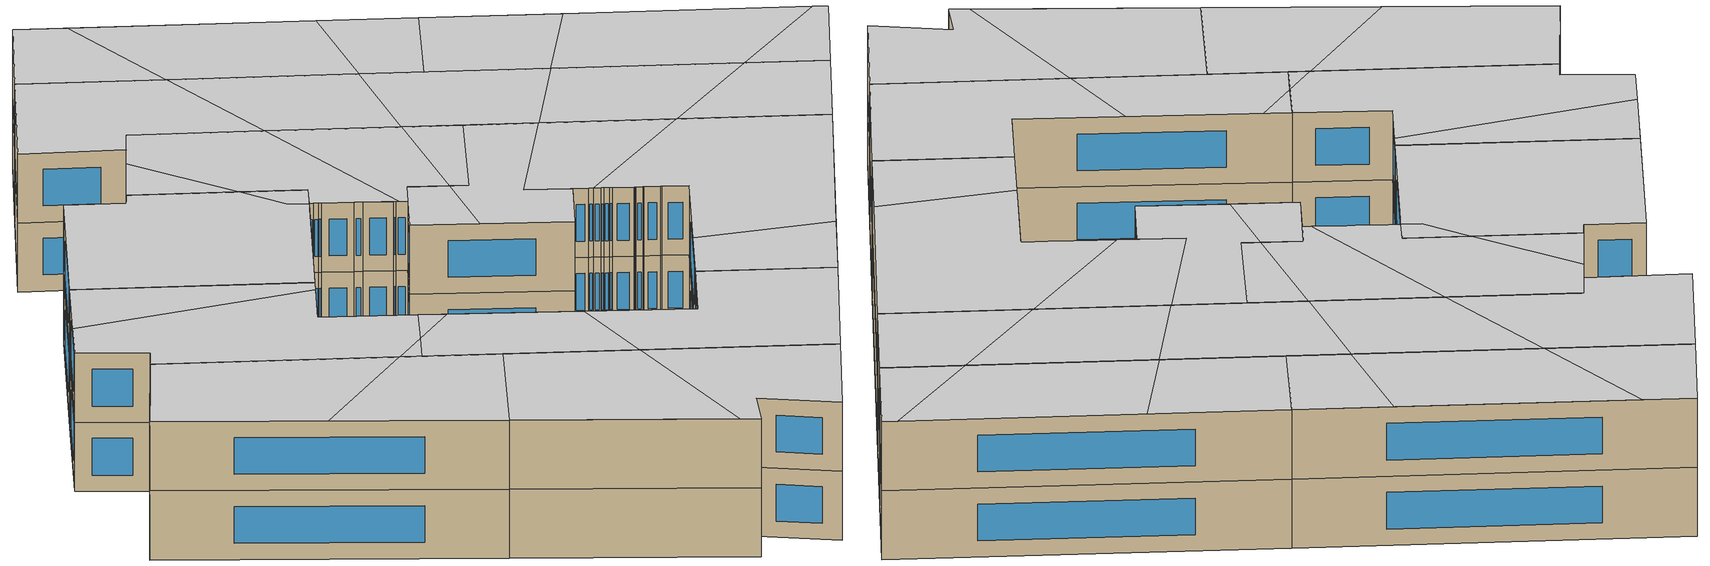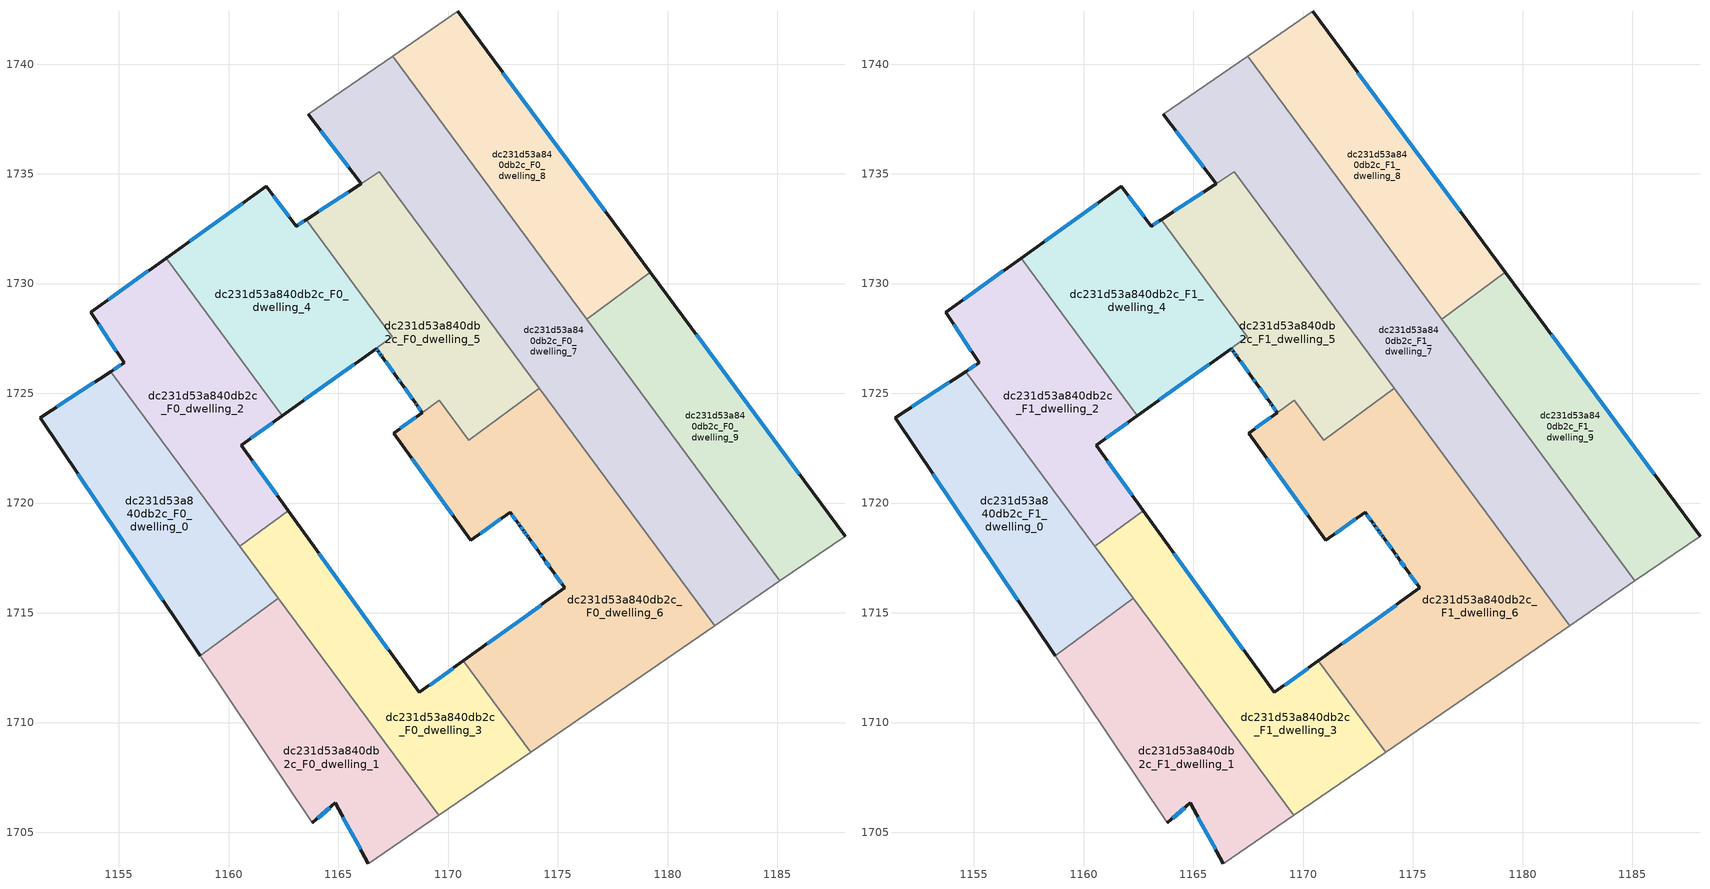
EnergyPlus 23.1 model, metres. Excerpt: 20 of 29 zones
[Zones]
dc231d53a840db2c_F0_dwelling_0
 floor ground (EU_floor_Construction): 1154.62,1725.99 1162.25,1715.66 1158.7,1713.03 1151.4,1723.89 z0
 wall outside (EU_wall_Construction): 1154.62,1725.99 1151.4,1723.89 1158.7,1713.03 z0:3
 wall to dc231d53a840db2c_F0_dwelling_1 (EU_wall_Construction): 1158.7,1713.03 1162.25,1715.66 z0:3
 wall to dc231d53a840db2c_F0_dwelling_2 (EU_wall_Construction): 1160.5,1718.03 1154.62,1725.99 z0:3
 wall to dc231d53a840db2c_F0_dwelling_3 (EU_wall_Construction): 1162.25,1715.66 1160.5,1718.03 z0:3
 window (EU_Window_Construction): 1153.12,1721.34 1156.99,1715.58 / 1153.86,1725.49 1152.16,1724.38 z0.7:2.3
dc231d53a840db2c_F0_dwelling_1
 floor ground (EU_floor_Construction): 1162.25,1715.66 1169.56,1705.77 1166.36,1703.57 1164.85,1706.34 1163.81,1705.43 1158.7,1713.03 z0
 wall outside (EU_wall_Construction): 1163.81,1705.43 1164.85,1706.34 1166.36,1703.57 z0:3
 wall adiabatic (EU_wall_Construction): 1166.36,1703.57 1169.56,1705.77 / 1158.7,1713.03 1163.81,1705.43 z0:3
 wall to dc231d53a840db2c_F0_dwelling_3 (EU_wall_Construction): 1169.56,1705.77 1162.25,1715.66 z0:3
 window (EU_Window_Construction): 1165.2,1705.69 1166,1704.22 / 1164.06,1705.65 1164.61,1706.13 z0.7:2.3
dc231d53a840db2c_F0_dwelling_2
 floor ground (EU_floor_Construction): 1157.15,1731.16 1162.44,1723.99 1160.56,1722.64 1162.71,1719.66 1160.5,1718.03 1154.62,1725.99 1155.23,1726.38 1153.71,1728.69 z0
 wall outside (EU_wall_Construction): 1162.71,1719.66 1160.56,1722.64 1162.44,1723.99 / 1157.15,1731.16 1153.71,1728.69 1155.23,1726.38 1154.62,1725.99 z0:3
 wall to dc231d53a840db2c_F0_dwelling_3 (EU_wall_Construction): 1160.5,1718.03 1162.71,1719.66 z0:3
 wall to dc231d53a840db2c_F0_dwelling_4 (EU_wall_Construction): 1162.44,1723.99 1157.15,1731.16 z0:3
 window (EU_Window_Construction): 1161,1722.95 1162,1723.67 / 1162.2,1720.36 1161.07,1721.94 / 1155.09,1726.29 1154.76,1726.08 / 1154.07,1728.15 1154.87,1726.93 / 1156.34,1730.58 1154.52,1729.27 z0.7:2.3
dc231d53a840db2c_F0_dwelling_3
 floor ground (EU_floor_Construction): 1170.69,1712.82 1173.77,1708.66 1169.56,1705.77 1160.5,1718.03 1162.71,1719.66 1168.68,1711.37 z0
 wall outside (EU_wall_Construction): 1170.69,1712.82 1168.68,1711.37 1162.71,1719.66 z0:3
 wall adiabatic (EU_wall_Construction): 1169.56,1705.77 1173.77,1708.66 z0:3
 wall to dc231d53a840db2c_F0_dwelling_6 (EU_wall_Construction): 1173.77,1708.66 1170.69,1712.82 z0:3
 window (EU_Window_Construction): 1167.28,1713.32 1164.11,1717.71 / 1170.22,1712.48 1169.15,1711.71 z0.7:2.3
dc231d53a840db2c_F0_dwelling_4
 floor ground (EU_floor_Construction): 1163.52,1732.9 1167.46,1727.58 1166.71,1727.04 1162.44,1723.99 1157.15,1731.16 1161.71,1734.43 1163.07,1732.61 z0
 wall outside (EU_wall_Construction): 1163.52,1732.9 1163.07,1732.61 1161.71,1734.43 1157.15,1731.16 / 1162.44,1723.99 1166.71,1727.04 z0:3
 wall to dc231d53a840db2c_F0_dwelling_5 (EU_wall_Construction): 1166.72,1727.04 1167.46,1727.58 1163.52,1732.9 z0:3
 window (EU_Window_Construction): 1160.64,1733.66 1158.22,1731.92 / 1162.75,1733.03 1162.03,1734 / 1163.42,1732.83 1163.18,1732.68 / 1163.45,1724.7 1165.71,1726.32 z0.7:2.3
dc231d53a840db2c_F0_dwelling_5
 floor ground (EU_floor_Construction): 1166.86,1735.11 1174.15,1725.24 1170.94,1722.87 1169.6,1724.68 1168.82,1724.12 1168.56,1724.49 1168.52,1724.54 1167.85,1725.46 1167.68,1725.71 1166.98,1726.68 1166.93,1726.75 1166.8,1726.92 1166.71,1727.04 1167.46,1727.58 1163.52,1732.9 z0
 wall outside (EU_wall_Construction): 1166.71,1727.04 1166.8,1726.92 1166.93,1726.75 1166.98,1726.68 1167.68,1725.71 1167.85,1725.46 1168.52,1724.54 1168.56,1724.49 1168.82,1724.12 / 1166.03,1734.56 1163.52,1732.9 z0:3
 wall to dc231d53a840db2c_F0_dwelling_6 (EU_wall_Construction): 1169.6,1724.67 1170.94,1722.87 1174.15,1725.24 / 1168.82,1724.12 1169.6,1724.68 z0:3
 wall to dc231d53a840db2c_F0_dwelling_7 (EU_wall_Construction): 1166.86,1735.11 1166.03,1734.56 / 1174.15,1725.24 1166.86,1735.1 z0:3
 window (EU_Window_Construction): 1168.62,1724.4 1168.76,1724.21 / 1168.53,1724.53 1168.55,1724.5 / 1168.01,1725.25 1168.36,1724.76 / 1167.72,1725.65 1167.81,1725.52 / 1167.14,1726.45 1167.51,1725.94 / 1166.94,1726.73 1166.97,1726.7 / 1166.83,1726.88 1166.9,1726.79 / 1166.73,1727.01 1166.78,1726.95 / 1165.44,1734.17 1164.11,1733.29 z0.7:2.3
dc231d53a840db2c_F0_dwelling_6
 floor ground (EU_floor_Construction): 1174.15,1725.24 1182.15,1714.42 1173.77,1708.66 1170.69,1712.82 1175.31,1716.13 1174.72,1716.95 1174.7,1716.98 1174.35,1717.47 1174.32,1717.51 1174.17,1717.71 1174.15,1717.75 1174.14,1717.76 1173.67,1718.42 1173.61,1718.49 1173.49,1718.67 1173.44,1718.74 1173.26,1718.98 1173.16,1719.11 1172.82,1719.59 1171.03,1718.31 1167.51,1723.19 1169.6,1724.68 1170.94,1722.87 z0
 wall outside (EU_wall_Construction): 1168.82,1724.12 1167.51,1723.19 1171.03,1718.31 1172.82,1719.59 1173.16,1719.11 1173.26,1718.98 1173.44,1718.74 1173.49,1718.67 1173.61,1718.49 1173.67,1718.42 1174.14,1717.76 1174.15,1717.75 1174.17,1717.71 1174.32,1717.51 1174.35,1717.47 1174.7,1716.98 1174.72,1716.95 1175.31,1716.13 1170.69,1712.82 z0:3
 wall adiabatic (EU_wall_Construction): 1173.77,1708.66 1182.15,1714.42 z0:3
 wall to dc231d53a840db2c_F0_dwelling_7 (EU_wall_Construction): 1182.15,1714.42 1174.15,1725.24 z0:3
 window (EU_Window_Construction): 1173.62,1718.47 1173.65,1718.44 / 1173.52,1718.62 1173.58,1718.53 / 1173.45,1718.72 1173.48,1718.68 / 1173.3,1718.92 1173.4,1718.79 / 1173.19,1719.08 1173.24,1719.01 / 1172.9,1719.47 1173.08,1719.22 / 1171.45,1718.61 1172.4,1719.29 / 1168.34,1722.04 1170.2,1719.45 / 1174.23,1715.35 1171.78,1713.6 / 1174.86,1716.76 1175.17,1716.33 / 1174.43,1717.36 1174.62,1717.1 / 1174.21,1717.67 1174.29,1717.56 / 1173.78,1718.26 1174.03,1717.92 / 1168.51,1723.9 1167.82,1723.41 z0.7:2.3
dc231d53a840db2c_F0_dwelling_7
 floor ground (EU_floor_Construction): 1167.46,1740.36 1185.11,1716.46 1182.15,1714.42 1166.86,1735.11 1166.03,1734.56 1163.63,1737.71 z0
 wall outside (EU_wall_Construction): 1163.63,1737.71 1166.03,1734.56 z0:3
 wall adiabatic (EU_wall_Construction): 1167.46,1740.36 1163.63,1737.71 / 1182.15,1714.42 1185.11,1716.46 z0:3
 wall to dc231d53a840db2c_F0_dwelling_8 (EU_wall_Construction): 1176.31,1728.37 1167.46,1740.36 z0:3
 wall to dc231d53a840db2c_F0_dwelling_9 (EU_wall_Construction): 1185.11,1716.46 1176.31,1728.37 z0:3
 window (EU_Window_Construction): 1164.19,1736.97 1165.47,1735.3 z0.7:2.3
dc231d53a840db2c_F0_dwelling_8
 floor ground (EU_floor_Construction): 1170.43,1742.41 1179.21,1730.51 1176.31,1728.37 1167.46,1740.36 z0
 wall outside (EU_wall_Construction): 1179.21,1730.51 1170.43,1742.41 z0:3
 wall adiabatic (EU_wall_Construction): 1170.43,1742.41 1167.46,1740.36 z0:3
 wall to dc231d53a840db2c_F0_dwelling_9 (EU_wall_Construction): 1176.31,1728.37 1179.21,1730.51 z0:3
 window (EU_Window_Construction): 1177.15,1733.3 1172.49,1739.61 z0.7:2.3
dc231d53a840db2c_F0_dwelling_9
 floor ground (EU_floor_Construction): 1179.21,1730.51 1188.08,1718.49 1185.11,1716.46 1176.31,1728.37 z0
 wall outside (EU_wall_Construction): 1188.08,1718.49 1179.21,1730.51 z0:3
 wall adiabatic (EU_wall_Construction): 1185.11,1716.46 1188.08,1718.49 z0:3
 window (EU_Window_Construction): 1185.99,1721.32 1181.29,1727.69 z0.7:2.3
dc231d53a840db2c_F1_dwelling_0
 floor to dc231d53a840db2c_F0_dwelling_0 (EU_floor_Construction): 1154.62,1725.99 1162.25,1715.66 1158.7,1713.03 1151.4,1723.89 z3
 wall outside (EU_wall_Construction): 1154.62,1725.99 1151.4,1723.89 1158.7,1713.03 z3:6
 wall to dc231d53a840db2c_F1_dwelling_1 (EU_wall_Construction): 1158.7,1713.03 1162.25,1715.66 z3:6
 wall to dc231d53a840db2c_F1_dwelling_2 (EU_wall_Construction): 1160.5,1718.03 1154.62,1725.99 z3:6
 wall to dc231d53a840db2c_F1_dwelling_3 (EU_wall_Construction): 1162.25,1715.66 1160.5,1718.03 z3:6
 window (EU_Window_Construction): 1153.12,1721.34 1156.99,1715.58 / 1153.86,1725.49 1152.16,1724.38 z3.7:5.3
 ceiling to dc231d53a840db2c_F2_dwelling_6 (EU_floor_Construction): 1162.25,1715.66 1160.01,1718.69 1155.03,1718.5 1158.7,1713.03 z6
 ceiling to dc231d53a840db2c_F2_dwelling_5 (EU_floor_Construction): 1160.01,1718.69 1154.62,1725.99 1151.4,1723.89 1155.03,1718.5 z6
dc231d53a840db2c_F1_dwelling_1
 floor to dc231d53a840db2c_F0_dwelling_1 (EU_floor_Construction): 1162.25,1715.66 1169.56,1705.77 1166.36,1703.57 1164.85,1706.34 1163.81,1705.43 1158.7,1713.03 z3
 wall outside (EU_wall_Construction): 1163.81,1705.43 1164.85,1706.34 1166.36,1703.57 z3:6
 wall adiabatic (EU_wall_Construction): 1166.36,1703.57 1169.56,1705.77 / 1158.7,1713.03 1163.81,1705.43 z3:6
 wall to dc231d53a840db2c_F1_dwelling_3 (EU_wall_Construction): 1169.56,1705.77 1162.25,1715.66 z3:6
 window (EU_Window_Construction): 1165.2,1705.69 1166,1704.22 / 1164.06,1705.65 1164.61,1706.13 z3.7:5.3
 ceiling adiabatic (EU_roof_Construction): 1163.38,1706.07 1165.22,1711.64 1162.25,1715.66 1158.7,1713.03 z6
 ceiling to dc231d53a840db2c_F2_dwelling_7 (EU_floor_Construction): 1169.56,1705.77 1165.22,1711.64 1163.38,1706.07 1163.81,1705.43 1164.85,1706.34 1166.36,1703.57 z6
dc231d53a840db2c_F1_dwelling_2
 floor to dc231d53a840db2c_F0_dwelling_2 (EU_floor_Construction): 1157.15,1731.16 1162.44,1723.99 1160.56,1722.64 1162.71,1719.66 1160.5,1718.03 1154.62,1725.99 1155.23,1726.38 1153.71,1728.69 z3
 wall outside (EU_wall_Construction): 1162.71,1719.66 1160.56,1722.64 1162.44,1723.99 / 1157.15,1731.16 1153.71,1728.69 1155.23,1726.38 1154.62,1725.99 z3:6
 wall to dc231d53a840db2c_F1_dwelling_3 (EU_wall_Construction): 1160.5,1718.03 1162.71,1719.66 z3:6
 wall to dc231d53a840db2c_F1_dwelling_4 (EU_wall_Construction): 1162.44,1723.99 1157.15,1731.16 z3:6
 window (EU_Window_Construction): 1161,1722.95 1162,1723.67 / 1162.2,1720.36 1161.07,1721.94 / 1155.09,1726.29 1154.76,1726.08 / 1154.07,1728.15 1154.87,1726.93 / 1156.34,1730.58 1154.52,1729.27 z3.7:5.3
 ceiling to dc231d53a840db2c_F2_dwelling_5 (EU_floor_Construction): 1162.71,1719.66 1160.56,1722.64 1162.05,1723.7 1155.04,1729.65 1153.71,1728.69 1155.23,1726.38 1154.62,1725.99 1160.01,1718.69 1161.46,1718.74 z6
 ceiling adiabatic (EU_roof_Construction): 1161.46,1718.74 1160.01,1718.69 1160.5,1718.03 z6
 ceiling to dc231d53a840db2c_F2_dwelling_4 (EU_floor_Construction): 1162.44,1723.99 1157.15,1731.16 1155.04,1729.65 1162.05,1723.7 z6
dc231d53a840db2c_F1_dwelling_3
 floor to dc231d53a840db2c_F0_dwelling_3 (EU_floor_Construction): 1170.69,1712.82 1173.77,1708.66 1169.56,1705.77 1160.5,1718.03 1162.71,1719.66 1168.68,1711.37 z3
 wall outside (EU_wall_Construction): 1170.69,1712.82 1168.68,1711.37 1162.71,1719.66 z3:6
 wall adiabatic (EU_wall_Construction): 1169.56,1705.77 1173.77,1708.66 z3:6
 wall to dc231d53a840db2c_F1_dwelling_6 (EU_wall_Construction): 1173.77,1708.66 1170.69,1712.82 z3:6
 window (EU_Window_Construction): 1167.28,1713.32 1164.11,1717.71 / 1170.22,1712.48 1169.15,1711.71 z3.7:5.3
 ceiling to dc231d53a840db2c_F2_dwelling_7 (EU_floor_Construction): 1173.76,1708.66 1170.69,1712.82 1168.68,1711.37 1166.24,1714.75 1165.22,1711.64 1169.56,1705.77 z6
 ceiling to dc231d53a840db2c_F2_dwelling_5 (EU_floor_Construction): 1163.32,1718.81 1162.71,1719.66 1161.46,1718.74 z6
 ceiling to dc231d53a840db2c_F2_dwelling_6 (EU_floor_Construction): 1165.22,1711.64 1166.24,1714.75 1163.32,1718.81 1161.46,1718.74 1160.5,1718.03 z6
dc231d53a840db2c_F1_dwelling_4
 floor to dc231d53a840db2c_F0_dwelling_4 (EU_floor_Construction): 1163.52,1732.9 1167.46,1727.58 1166.71,1727.04 1162.44,1723.99 1157.15,1731.16 1161.71,1734.43 1163.07,1732.61 z3
 wall outside (EU_wall_Construction): 1163.52,1732.9 1163.07,1732.61 1161.71,1734.43 1157.15,1731.16 / 1162.44,1723.99 1166.71,1727.04 z3:6
 wall to dc231d53a840db2c_F1_dwelling_5 (EU_wall_Construction): 1166.72,1727.04 1167.46,1727.58 1163.52,1732.9 z3:6
 window (EU_Window_Construction): 1160.64,1733.66 1158.22,1731.92 / 1162.75,1733.03 1162.03,1734 / 1163.42,1732.83 1163.18,1732.68 / 1163.45,1724.7 1165.71,1726.32 z3.7:5.3
 ceiling to dc231d53a840db2c_F2_dwelling_4 (EU_floor_Construction): 1166.4,1726.82 1166.67,1727.01 1166.71,1727.04 1166.26,1727.67 1165.96,1729.61 1163.52,1732.9 1163.07,1732.61 1161.71,1734.43 1157.15,1731.16 1162.44,1723.99 z6
 ceiling to dc231d53a840db2c_F2_dwelling_3 (EU_floor_Construction): 1167.46,1727.58 1165.96,1729.61 1166.26,1727.67 1166.72,1727.04 z6
dc231d53a840db2c_F1_dwelling_5
 floor to dc231d53a840db2c_F0_dwelling_5 (EU_floor_Construction): 1166.86,1735.11 1174.15,1725.24 1170.94,1722.87 1169.6,1724.68 1168.82,1724.12 1168.56,1724.49 1168.52,1724.54 1167.85,1725.46 1167.68,1725.71 1166.98,1726.68 1166.93,1726.75 1166.8,1726.92 1166.71,1727.05 1167.46,1727.58 1163.52,1732.9 z3
 wall outside (EU_wall_Construction): 1166.71,1727.04 1166.8,1726.92 1166.93,1726.75 1166.98,1726.68 1167.68,1725.71 1167.85,1725.46 1168.52,1724.54 1168.56,1724.49 1168.82,1724.12 / 1166.03,1734.56 1163.52,1732.9 z3:6
 wall to dc231d53a840db2c_F1_dwelling_6 (EU_wall_Construction): 1169.6,1724.67 1170.94,1722.87 1174.15,1725.24 / 1168.82,1724.12 1169.6,1724.68 z3:6
 wall to dc231d53a840db2c_F1_dwelling_7 (EU_wall_Construction): 1166.86,1735.11 1166.03,1734.56 / 1174.15,1725.24 1166.86,1735.1 z3:6
 window (EU_Window_Construction): 1168.62,1724.4 1168.76,1724.21 / 1168.53,1724.53 1168.55,1724.5 / 1168.01,1725.25 1168.36,1724.76 / 1167.72,1725.65 1167.81,1725.52 / 1167.14,1726.45 1167.51,1725.94 / 1166.94,1726.73 1166.97,1726.7 / 1166.83,1726.88 1166.9,1726.79 / 1166.73,1727.01 1166.78,1726.95 / 1165.44,1734.17 1164.11,1733.29 z3.7:5.3
 ceiling to dc231d53a840db2c_F2_dwelling_3 (EU_floor_Construction): 1168.63,1724.39 1169.85,1731.06 1166.86,1735.11 1165.26,1734.05 1165.96,1729.61 1167.46,1727.58 1166.71,1727.05 1166.8,1726.92 1166.93,1726.75 1166.98,1726.68 1167.68,1725.71 1167.85,1725.46 z6
 ceiling to dc231d53a840db2c_F2_dwelling_2 (EU_floor_Construction): 1170.51,1723.44 1172.82,1727.04 1169.85,1731.06 1168.63,1724.39 1168.82,1724.12 1169.6,1724.68 z6
 ceiling to dc231d53a840db2c_F2_dwelling_4 (EU_floor_Construction): 1165.96,1729.61 1165.26,1734.05 1163.52,1732.9 z6
 ceiling to dc231d53a840db2c_F2_dwelling_1 (EU_floor_Construction): 1174.15,1725.24 1172.82,1727.04 1170.51,1723.44 1170.94,1722.87 z6
dc231d53a840db2c_F1_dwelling_6
 floor to dc231d53a840db2c_F0_dwelling_6 (EU_floor_Construction): 1174.15,1725.24 1182.15,1714.42 1173.77,1708.66 1170.69,1712.82 1175.31,1716.13 1174.72,1716.95 1174.7,1716.98 1174.35,1717.47 1174.32,1717.51 1174.17,1717.71 1174.15,1717.75 1174.14,1717.76 1173.67,1718.42 1173.61,1718.49 1173.49,1718.67 1173.44,1718.74 1173.26,1718.98 1173.16,1719.11 1172.82,1719.59 1171.03,1718.31 1167.51,1723.19 1169.6,1724.68 1170.94,1722.87 z3
 wall outside (EU_wall_Construction): 1168.82,1724.12 1167.51,1723.19 1171.03,1718.31 1172.82,1719.59 1173.16,1719.11 1173.26,1718.98 1173.44,1718.74 1173.49,1718.67 1173.61,1718.49 1173.67,1718.42 1174.14,1717.76 1174.15,1717.75 1174.17,1717.71 1174.32,1717.51 1174.35,1717.47 1174.7,1716.98 1174.72,1716.95 1175.31,1716.13 1170.69,1712.82 z3:6
 wall adiabatic (EU_wall_Construction): 1173.77,1708.66 1182.15,1714.42 z3:6
 wall to dc231d53a840db2c_F1_dwelling_7 (EU_wall_Construction): 1182.15,1714.42 1174.15,1725.24 z3:6
 window (EU_Window_Construction): 1173.62,1718.47 1173.65,1718.44 / 1173.52,1718.62 1173.58,1718.53 / 1173.45,1718.72 1173.48,1718.68 / 1173.3,1718.92 1173.4,1718.79 / 1173.19,1719.08 1173.24,1719.01 / 1172.9,1719.47 1173.08,1719.22 / 1171.45,1718.61 1172.4,1719.29 / 1168.34,1722.04 1170.2,1719.45 / 1174.23,1715.35 1171.78,1713.6 / 1174.86,1716.76 1175.17,1716.33 / 1174.43,1717.36 1174.62,1717.1 / 1174.21,1717.67 1174.29,1717.56 / 1173.78,1718.26 1174.03,1717.92 / 1168.51,1723.9 1167.82,1723.41 z3.7:5.3
 ceiling to dc231d53a840db2c_F2_dwelling_8 (EU_floor_Construction): 1182.14,1714.42 1178.78,1718.97 1173.27,1718.97 1173.46,1718.7 1173.49,1718.67 1173.53,1718.6 1173.65,1718.43 1173.67,1718.42 1174.16,1717.73 1174.17,1717.71 1174.71,1716.97 1174.72,1716.95 1175.31,1716.13 1172.51,1714.12 1176.27,1710.38 z6
 ceiling to dc231d53a840db2c_F2_dwelling_7 (EU_floor_Construction): 1176.27,1710.38 1172.51,1714.12 1170.69,1712.82 1173.76,1708.66 z6
 ceiling to dc231d53a840db2c_F2_dwelling_0 (EU_floor_Construction): 1178.78,1718.97 1175.79,1723.02 1171.78,1721.03 1173.25,1719 1173.26,1718.98 z6
 ceiling to dc231d53a840db2c_F2_dwelling_2 (EU_floor_Construction): 1169.01,1721.11 1170.51,1723.44 1169.6,1724.67 1167.51,1723.19 z6
 ceiling to dc231d53a840db2c_F2_dwelling_1 (EU_floor_Construction): 1172.82,1719.59 1171.78,1721.03 1175.79,1723.02 1174.15,1725.24 1170.94,1722.87 1170.51,1723.44 1169.01,1721.11 1171.03,1718.31 z6
dc231d53a840db2c_F1_dwelling_7
 floor to dc231d53a840db2c_F0_dwelling_7 (EU_floor_Construction): 1167.46,1740.36 1185.11,1716.46 1182.15,1714.42 1166.86,1735.11 1166.03,1734.56 1163.63,1737.71 z3
 wall outside (EU_wall_Construction): 1163.63,1737.71 1166.03,1734.56 z3:6
 wall adiabatic (EU_wall_Construction): 1167.46,1740.36 1163.63,1737.71 / 1182.15,1714.42 1185.11,1716.46 z3:6
 wall to dc231d53a840db2c_F1_dwelling_8 (EU_wall_Construction): 1176.31,1728.37 1167.46,1740.36 z3:6
 wall to dc231d53a840db2c_F1_dwelling_9 (EU_wall_Construction): 1185.11,1716.46 1176.31,1728.37 z3:6
 window (EU_Window_Construction): 1164.19,1736.97 1165.47,1735.3 z3.7:5.3
 ceiling to dc231d53a840db2c_F2_dwelling_1 (EU_floor_Construction): 1179.07,1724.64 1174.9,1730.28 1172.82,1727.04 1175.79,1723.02 z6
 ceiling to dc231d53a840db2c_F2_dwelling_0 (EU_floor_Construction): 1183.26,1718.97 1179.07,1724.64 1175.79,1723.02 1178.78,1718.97 z6
 ceiling to dc231d53a840db2c_F2_dwelling_3 (EU_floor_Construction): 1169.85,1731.06 1170.74,1735.92 1167.46,1740.36 1163.63,1737.71 1166.03,1734.56 1166.86,1735.11 z6
 ceiling to dc231d53a840db2c_F2_dwelling_8 (EU_floor_Construction): 1185.11,1716.46 1183.26,1718.97 1178.78,1718.97 1182.14,1714.42 z6
 ceiling to dc231d53a840db2c_F2_dwelling_2 (EU_floor_Construction): 1172.82,1727.04 1174.9,1730.28 1170.74,1735.92 1169.85,1731.06 z6
dc231d53a840db2c_F1_dwelling_8
 floor to dc231d53a840db2c_F0_dwelling_8 (EU_floor_Construction): 1170.43,1742.41 1179.21,1730.51 1176.31,1728.37 1167.46,1740.36 z3
 wall outside (EU_wall_Construction): 1179.21,1730.51 1170.43,1742.41 z3:6
 wall adiabatic (EU_wall_Construction): 1170.43,1742.41 1167.46,1740.36 z3:6
 wall to dc231d53a840db2c_F1_dwelling_9 (EU_wall_Construction): 1176.31,1728.37 1179.21,1730.51 z3:6
 window (EU_Window_Construction): 1177.15,1733.3 1172.49,1739.61 z3.7:5.3
 ceiling to dc231d53a840db2c_F2_dwelling_2 (EU_floor_Construction): 1174.9,1730.28 1176.99,1733.52 1171.63,1740.78 1170.74,1735.92 z6
 ceiling to dc231d53a840db2c_F2_dwelling_1 (EU_floor_Construction): 1179.21,1730.51 1176.99,1733.52 1174.9,1730.28 1176.31,1728.37 z6
 ceiling to dc231d53a840db2c_F2_dwelling_3 (EU_floor_Construction): 1170.74,1735.92 1171.63,1740.78 1170.43,1742.41 1167.46,1740.36 z6
dc231d53a840db2c_F1_dwelling_9
 floor to dc231d53a840db2c_F0_dwelling_9 (EU_floor_Construction): 1179.21,1730.51 1188.08,1718.49 1185.11,1716.46 1176.31,1728.37 z3
 wall outside (EU_wall_Construction): 1188.08,1718.49 1179.21,1730.51 z3:6
 wall adiabatic (EU_wall_Construction): 1185.11,1716.46 1188.08,1718.49 z3:6
 window (EU_Window_Construction): 1185.99,1721.32 1181.29,1727.69 z3.7:5.3
 ceiling to dc231d53a840db2c_F2_dwelling_0 (EU_floor_Construction): 1187.72,1718.97 1182.34,1726.26 1179.07,1724.64 1183.26,1718.97 z6
 ceiling to dc231d53a840db2c_F2_dwelling_1 (EU_floor_Construction): 1182.34,1726.26 1179.21,1730.51 1176.31,1728.37 1179.07,1724.64 z6
 ceiling to dc231d53a840db2c_F2_dwelling_8 (EU_floor_Construction): 1188.08,1718.49 1187.72,1718.97 1183.26,1718.97 1185.11,1716.46 z6
[Building]
EU S2 Campaign: North Axis=0; Terrain=City; Solar Distribution=FullExterior
[Site:Location]
Budapest.Ferenc.Liszt.Intl.AP: Latitude=47.437; Longitude=19.256; Time Zone=1; Elevation=185
[SizingPeriod:WeatherFileDays]
AnnualSizingPeriod: Begin Month=1; Begin Day of Month=1; End Month=12; End Day of Month=31; Day of Week for Start Day=Monday; Use Weather File Daylight Saving Period=No; Use Weather File Rain and Snow Indicators=No
[MATERIAL]
EU_InternalMass_Material: Roughness=MediumRough; Thickness=0.1; Conductivity=1; Density=1800; Specific Heat=900; Thermal Absorptance=0.9; Solar Absorptance=0.7; Visible Absorptance=0.7
[MATERIAL:NOMASS] Roughness=MediumRough; Thermal Absorptance=0.9; Solar Absorptance=0.7; Visible Absorptance=0.7
Name | Thermal Resistance
EU_wall_NoMass | 0.832559
EU_roof_NoMass | 1.39638
EU_floor_NoMass | 0.872794
[WINDOWMATERIAL:SIMPLEGLAZINGSYSTEM]
EU_Window_SimpleGlazing: UFactor=2.79869; Solar Heat Gain Coefficient=0.75; Visible Transmittance=0.75
[CONSTRUCTION]
EU_wall_Construction: EU_wall_NoMass
EU_roof_Construction: EU_roof_NoMass
EU_floor_Construction: EU_floor_NoMass
EU_Window_Construction: EU_Window_SimpleGlazing
EU_InternalMass_Construction: EU_InternalMass_Material
[ZONE] Type=1; Multiplier=1; Ceiling Height=autocalculate; Floor Area=autocalculate; Part of Total Floor Area=Yes
Name | Volume
dc231d53a840db2c_F0_dwelling_0; dc231d53a840db2c_F1_dwelling_0 | 160.437
dc231d53a840db2c_F0_dwelling_1; dc231d53a840db2c_F1_dwelling_1 | 160.441
dc231d53a840db2c_F0_dwelling_2; dc231d53a840db2c_F1_dwelling_2 | 160.472
dc231d53a840db2c_F0_dwelling_3; dc231d53a840db2c_F1_dwelling_3 | 160.473
dc231d53a840db2c_F0_dwelling_4; dc231d53a840db2c_F1_dwelling_4 | 161.239
dc231d53a840db2c_F0_dwelling_5 | 158.337
dc231d53a840db2c_F1_dwelling_5 | 158.341
dc231d53a840db2c_F0_dwelling_6; dc231d53a840db2c_F1_dwelling_6 | 310.067
dc231d53a840db2c_F0_dwelling_7; dc231d53a840db2c_F1_dwelling_7 | 333.191
dc231d53a840db2c_F0_dwelling_8; dc231d53a840db2c_F1_dwelling_8 | 160.451
dc231d53a840db2c_F0_dwelling_9; dc231d53a840db2c_F1_dwelling_9 | 160.449
[INTERNALMASS] Construction=EU_InternalMass_Construction
Name | Zone or ZoneList | Surface Area
dc231d53a840db2c_F0_dwelling_0_EU_InternalMass | dc231d53a840db2c_F0_dwelling_0 | 53.4791
dc231d53a840db2c_F0_dwelling_1_EU_InternalMass | dc231d53a840db2c_F0_dwelling_1 | 53.4801
dc231d53a840db2c_F0_dwelling_2_EU_InternalMass | dc231d53a840db2c_F0_dwelling_2 | 53.4904
dc231d53a840db2c_F0_dwelling_3_EU_InternalMass | dc231d53a840db2c_F0_dwelling_3 | 53.4911
dc231d53a840db2c_F0_dwelling_4_EU_InternalMass | dc231d53a840db2c_F0_dwelling_4 | 53.7441
dc231d53a840db2c_F0_dwelling_5_EU_InternalMass | dc231d53a840db2c_F0_dwelling_5 | 52.7795
dc231d53a840db2c_F0_dwelling_6_EU_InternalMass | dc231d53a840db2c_F0_dwelling_6 | 103.353
dc231d53a840db2c_F0_dwelling_7_EU_InternalMass | dc231d53a840db2c_F0_dwelling_7 | 111.063
dc231d53a840db2c_F0_dwelling_8_EU_InternalMass | dc231d53a840db2c_F0_dwelling_8 | 53.4835
dc231d53a840db2c_F0_dwelling_9_EU_InternalMass | dc231d53a840db2c_F0_dwelling_9 | 53.483
dc231d53a840db2c_F1_dwelling_0_EU_InternalMass | dc231d53a840db2c_F1_dwelling_0 | 53.4791
dc231d53a840db2c_F1_dwelling_1_EU_InternalMass | dc231d53a840db2c_F1_dwelling_1 | 53.4801
dc231d53a840db2c_F1_dwelling_2_EU_InternalMass | dc231d53a840db2c_F1_dwelling_2 | 53.4904
dc231d53a840db2c_F1_dwelling_3_EU_InternalMass | dc231d53a840db2c_F1_dwelling_3 | 53.4911
dc231d53a840db2c_F1_dwelling_4_EU_InternalMass | dc231d53a840db2c_F1_dwelling_4 | 53.7441
dc231d53a840db2c_F1_dwelling_5_EU_InternalMass | dc231d53a840db2c_F1_dwelling_5 | 52.7795
dc231d53a840db2c_F1_dwelling_6_EU_InternalMass | dc231d53a840db2c_F1_dwelling_6 | 103.353
dc231d53a840db2c_F1_dwelling_7_EU_InternalMass | dc231d53a840db2c_F1_dwelling_7 | 111.063
dc231d53a840db2c_F1_dwelling_8_EU_InternalMass | dc231d53a840db2c_F1_dwelling_8 | 53.4835
dc231d53a840db2c_F1_dwelling_9_EU_InternalMass | dc231d53a840db2c_F1_dwelling_9 | 53.483
[OTHEREQUIPMENT] Fuel Type=Electricity; Design Level Calculation Method=Watts/Area; Power per Zone Floor Area=1; Fraction Latent=0; Fraction Radiant=0; Fraction Lost=0; Carbon Dioxide Generation Rate=0; EndUse Subcategory=EU_Step8_InternalGains
Name | Zone or ZoneList or Space or SpaceList | Schedule
EU_Step8_InternalGain_dc231d53a840db2c_F0_dwelling_0_f000 | dc231d53a840db2c_F0_dwelling_0 | EU_Step8_GainSchedule_dc231d53a840db2c_F0_dwelling_0_f000
EU_Step8_InternalGain_dc231d53a840db2c_F0_dwelling_1_f000 | dc231d53a840db2c_F0_dwelling_1 | EU_Step8_GainSchedule_dc231d53a840db2c_F0_dwelling_1_f000
EU_Step8_InternalGain_dc231d53a840db2c_F0_dwelling_2_f000 | dc231d53a840db2c_F0_dwelling_2 | EU_Step8_GainSchedule_dc231d53a840db2c_F0_dwelling_2_f000
EU_Step8_InternalGain_dc231d53a840db2c_F0_dwelling_3_f000 | dc231d53a840db2c_F0_dwelling_3 | EU_Step8_GainSchedule_dc231d53a840db2c_F0_dwelling_3_f000
EU_Step8_InternalGain_dc231d53a840db2c_F0_dwelling_4_f000 | dc231d53a840db2c_F0_dwelling_4 | EU_Step8_GainSchedule_dc231d53a840db2c_F0_dwelling_4_f000
EU_Step8_InternalGain_dc231d53a840db2c_F0_dwelling_5_f000 | dc231d53a840db2c_F0_dwelling_5 | EU_Step8_GainSchedule_dc231d53a840db2c_F0_dwelling_5_f000
EU_Step8_InternalGain_dc231d53a840db2c_F0_dwelling_6_f000 | dc231d53a840db2c_F0_dwelling_6 | EU_Step8_GainSchedule_dc231d53a840db2c_F0_dwelling_6_f000
EU_Step8_InternalGain_dc231d53a840db2c_F0_dwelling_7_f000 | dc231d53a840db2c_F0_dwelling_7 | EU_Step8_GainSchedule_dc231d53a840db2c_F0_dwelling_7_f000
EU_Step8_InternalGain_dc231d53a840db2c_F0_dwelling_8_f000 | dc231d53a840db2c_F0_dwelling_8 | EU_Step8_GainSchedule_dc231d53a840db2c_F0_dwelling_8_f000
EU_Step8_InternalGain_dc231d53a840db2c_F0_dwelling_9_f000 | dc231d53a840db2c_F0_dwelling_9 | EU_Step8_GainSchedule_dc231d53a840db2c_F0_dwelling_9_f000
EU_Step8_InternalGain_dc231d53a840db2c_F1_dwelling_0_f000 | dc231d53a840db2c_F1_dwelling_0 | EU_Step8_GainSchedule_dc231d53a840db2c_F1_dwelling_0_f000
EU_Step8_InternalGain_dc231d53a840db2c_F1_dwelling_1_f000 | dc231d53a840db2c_F1_dwelling_1 | EU_Step8_GainSchedule_dc231d53a840db2c_F1_dwelling_1_f000
EU_Step8_InternalGain_dc231d53a840db2c_F1_dwelling_2_f000 | dc231d53a840db2c_F1_dwelling_2 | EU_Step8_GainSchedule_dc231d53a840db2c_F1_dwelling_2_f000
EU_Step8_InternalGain_dc231d53a840db2c_F1_dwelling_3_f000 | dc231d53a840db2c_F1_dwelling_3 | EU_Step8_GainSchedule_dc231d53a840db2c_F1_dwelling_3_f000
EU_Step8_InternalGain_dc231d53a840db2c_F1_dwelling_4_f000 | dc231d53a840db2c_F1_dwelling_4 | EU_Step8_GainSchedule_dc231d53a840db2c_F1_dwelling_4_f000
EU_Step8_InternalGain_dc231d53a840db2c_F1_dwelling_5_f000 | dc231d53a840db2c_F1_dwelling_5 | EU_Step8_GainSchedule_dc231d53a840db2c_F1_dwelling_5_f000
EU_Step8_InternalGain_dc231d53a840db2c_F1_dwelling_6_f000 | dc231d53a840db2c_F1_dwelling_6 | EU_Step8_GainSchedule_dc231d53a840db2c_F1_dwelling_6_f000
EU_Step8_InternalGain_dc231d53a840db2c_F1_dwelling_7_f000 | dc231d53a840db2c_F1_dwelling_7 | EU_Step8_GainSchedule_dc231d53a840db2c_F1_dwelling_7_f000
EU_Step8_InternalGain_dc231d53a840db2c_F1_dwelling_8_f000 | dc231d53a840db2c_F1_dwelling_8 | EU_Step8_GainSchedule_dc231d53a840db2c_F1_dwelling_8_f000
EU_Step8_InternalGain_dc231d53a840db2c_F1_dwelling_9_f000 | dc231d53a840db2c_F1_dwelling_9 | EU_Step8_GainSchedule_dc231d53a840db2c_F1_dwelling_9_f000
[ZONEVENTILATION:DESIGNFLOWRATE] Schedule=EU_AlwaysOn; Design Flow Rate Calculation Method=AirChanges/Hour; Air Changes per Hour=0.475469; Ventilation Type=Natural; Fan Pressure Rise=0; Fan Total Efficiency=1; Constant Term Coefficient=1; Temperature Term Coefficient=0; Velocity Term Coefficient=0; Velocity Squared Term Coefficient=0; Minimum Indoor Temperature=-100; Maximum Indoor Temperature=100; Delta Temperature=-100; Minimum Outdoor Temperature=-100; Maximum Outdoor Temperature=100; Maximum Wind Speed=40
Name | Zone or ZoneList or Space or SpaceList
EU_ConstantAir_dc231d53a840db2c_F0_dwelling_0 | dc231d53a840db2c_F0_dwelling_0
EU_ConstantAir_dc231d53a840db2c_F0_dwelling_1 | dc231d53a840db2c_F0_dwelling_1
EU_ConstantAir_dc231d53a840db2c_F0_dwelling_2 | dc231d53a840db2c_F0_dwelling_2
EU_ConstantAir_dc231d53a840db2c_F0_dwelling_3 | dc231d53a840db2c_F0_dwelling_3
EU_ConstantAir_dc231d53a840db2c_F0_dwelling_4 | dc231d53a840db2c_F0_dwelling_4
EU_ConstantAir_dc231d53a840db2c_F0_dwelling_5 | dc231d53a840db2c_F0_dwelling_5
EU_ConstantAir_dc231d53a840db2c_F0_dwelling_6 | dc231d53a840db2c_F0_dwelling_6
EU_ConstantAir_dc231d53a840db2c_F0_dwelling_7 | dc231d53a840db2c_F0_dwelling_7
EU_ConstantAir_dc231d53a840db2c_F0_dwelling_8 | dc231d53a840db2c_F0_dwelling_8
EU_ConstantAir_dc231d53a840db2c_F0_dwelling_9 | dc231d53a840db2c_F0_dwelling_9
EU_ConstantAir_dc231d53a840db2c_F1_dwelling_0 | dc231d53a840db2c_F1_dwelling_0
EU_ConstantAir_dc231d53a840db2c_F1_dwelling_1 | dc231d53a840db2c_F1_dwelling_1
EU_ConstantAir_dc231d53a840db2c_F1_dwelling_2 | dc231d53a840db2c_F1_dwelling_2
EU_ConstantAir_dc231d53a840db2c_F1_dwelling_3 | dc231d53a840db2c_F1_dwelling_3
EU_ConstantAir_dc231d53a840db2c_F1_dwelling_4 | dc231d53a840db2c_F1_dwelling_4
EU_ConstantAir_dc231d53a840db2c_F1_dwelling_5 | dc231d53a840db2c_F1_dwelling_5
EU_ConstantAir_dc231d53a840db2c_F1_dwelling_6 | dc231d53a840db2c_F1_dwelling_6
EU_ConstantAir_dc231d53a840db2c_F1_dwelling_7 | dc231d53a840db2c_F1_dwelling_7
EU_ConstantAir_dc231d53a840db2c_F1_dwelling_8 | dc231d53a840db2c_F1_dwelling_8
EU_ConstantAir_dc231d53a840db2c_F1_dwelling_9 | dc231d53a840db2c_F1_dwelling_9
[HVACTEMPLATE:THERMOSTAT] Constant Heating Setpoint=20; Constant Cooling Setpoint=50
EU_HeatOnly_dc231d53a840db2c_F0_dwelling_0; EU_HeatOnly_dc231d53a840db2c_F0_dwelling_1; EU_HeatOnly_dc231d53a840db2c_F0_dwelling_2; EU_HeatOnly_dc231d53a840db2c_F0_dwelling_3; EU_HeatOnly_dc231d53a840db2c_F0_dwelling_4; EU_HeatOnly_dc231d53a840db2c_F0_dwelling_5; EU_HeatOnly_dc231d53a840db2c_F0_dwelling_6; EU_HeatOnly_dc231d53a840db2c_F0_dwelling_7; EU_HeatOnly_dc231d53a840db2c_F0_dwelling_8; EU_HeatOnly_dc231d53a840db2c_F0_dwelling_9; EU_HeatOnly_dc231d53a840db2c_F1_dwelling_0; EU_HeatOnly_dc231d53a840db2c_F1_dwelling_1; EU_HeatOnly_dc231d53a840db2c_F1_dwelling_2; EU_HeatOnly_dc231d53a840db2c_F1_dwelling_3; EU_HeatOnly_dc231d53a840db2c_F1_dwelling_4; EU_HeatOnly_dc231d53a840db2c_F1_dwelling_5; EU_HeatOnly_dc231d53a840db2c_F1_dwelling_6; EU_HeatOnly_dc231d53a840db2c_F1_dwelling_7; EU_HeatOnly_dc231d53a840db2c_F1_dwelling_8; EU_HeatOnly_dc231d53a840db2c_F1_dwelling_9; EU_HeatOnly_dc231d53a840db2c_F2_dwelling_0; EU_HeatOnly_dc231d53a840db2c_F2_dwelling_1; EU_HeatOnly_dc231d53a840db2c_F2_dwelling_2; EU_HeatOnly_dc231d53a840db2c_F2_dwelling_3; EU_HeatOnly_dc231d53a840db2c_F2_dwelling_4; EU_HeatOnly_dc231d53a840db2c_F2_dwelling_5; EU_HeatOnly_dc231d53a840db2c_F2_dwelling_6; EU_HeatOnly_dc231d53a840db2c_F2_dwelling_7; EU_HeatOnly_dc231d53a840db2c_F2_dwelling_8
[HVACTEMPLATE:ZONE:IDEALLOADSAIRSYSTEM] System Availability Schedule=EU_AlwaysOn; Maximum Heating Supply Air Temperature=50; Minimum Cooling Supply Air Temperature=13; Maximum Heating Supply Air Humidity Ratio=0.0156; Minimum Cooling Supply Air Humidity Ratio=0.0077; Heating Limit=NoLimit; Cooling Limit=NoLimit; Heating Availability Schedule=EU_AlwaysOn; Cooling Availability Schedule=EU_CoolingOff; Dehumidification Control Type=ConstantSensibleHeatRatio; Cooling Sensible Heat Ratio=0.7; Dehumidification Setpoint=60; Humidification Control Type=None; Humidification Setpoint=30; Outdoor Air Method=None; Outdoor Air Flow Rate per Person=0.00944; Outdoor Air Flow Rate per Zone Floor Area=0; Outdoor Air Flow Rate per Zone=0; Demand Controlled Ventilation Type=None; Outdoor Air Economizer Type=NoEconomizer; Heat Recovery Type=None; Sensible Heat Recovery Effectiveness=0.7; Latent Heat Recovery Effectiveness=0.65
Name | Template Thermostat
dc231d53a840db2c_F0_dwelling_0 | EU_HeatOnly_dc231d53a840db2c_F0_dwelling_0
dc231d53a840db2c_F0_dwelling_1 | EU_HeatOnly_dc231d53a840db2c_F0_dwelling_1
dc231d53a840db2c_F0_dwelling_2 | EU_HeatOnly_dc231d53a840db2c_F0_dwelling_2
dc231d53a840db2c_F0_dwelling_3 | EU_HeatOnly_dc231d53a840db2c_F0_dwelling_3
dc231d53a840db2c_F0_dwelling_4 | EU_HeatOnly_dc231d53a840db2c_F0_dwelling_4
dc231d53a840db2c_F0_dwelling_5 | EU_HeatOnly_dc231d53a840db2c_F0_dwelling_5
dc231d53a840db2c_F0_dwelling_6 | EU_HeatOnly_dc231d53a840db2c_F0_dwelling_6
dc231d53a840db2c_F0_dwelling_7 | EU_HeatOnly_dc231d53a840db2c_F0_dwelling_7
dc231d53a840db2c_F0_dwelling_8 | EU_HeatOnly_dc231d53a840db2c_F0_dwelling_8
dc231d53a840db2c_F0_dwelling_9 | EU_HeatOnly_dc231d53a840db2c_F0_dwelling_9
dc231d53a840db2c_F1_dwelling_0 | EU_HeatOnly_dc231d53a840db2c_F1_dwelling_0
dc231d53a840db2c_F1_dwelling_1 | EU_HeatOnly_dc231d53a840db2c_F1_dwelling_1
dc231d53a840db2c_F1_dwelling_2 | EU_HeatOnly_dc231d53a840db2c_F1_dwelling_2
dc231d53a840db2c_F1_dwelling_3 | EU_HeatOnly_dc231d53a840db2c_F1_dwelling_3
dc231d53a840db2c_F1_dwelling_4 | EU_HeatOnly_dc231d53a840db2c_F1_dwelling_4
dc231d53a840db2c_F1_dwelling_5 | EU_HeatOnly_dc231d53a840db2c_F1_dwelling_5
dc231d53a840db2c_F1_dwelling_6 | EU_HeatOnly_dc231d53a840db2c_F1_dwelling_6
dc231d53a840db2c_F1_dwelling_7 | EU_HeatOnly_dc231d53a840db2c_F1_dwelling_7
dc231d53a840db2c_F1_dwelling_8 | EU_HeatOnly_dc231d53a840db2c_F1_dwelling_8
dc231d53a840db2c_F1_dwelling_9 | EU_HeatOnly_dc231d53a840db2c_F1_dwelling_9
[SIZING:ZONE] Zone Cooling Design Supply Air Temperature Input Method=SupplyAirTemperature; Zone Cooling Design Supply Air Temperature=13; Zone Heating Design Supply Air Temperature Input Method=SupplyAirTemperature; Zone Heating Design Supply Air Temperature=50; Zone Cooling Design Supply Air Humidity Ratio=0.008; Zone Heating Design Supply Air Humidity Ratio=0.008; Cooling Design Air Flow Method=DesignDay; Cooling Design Air Flow Rate=0; Cooling Minimum Air Flow per Zone Floor Area=0.000762; Cooling Minimum Air Flow=0; Cooling Minimum Air Flow Fraction=0.2; Heating Design Air Flow Method=DesignDay; Heating Design Air Flow Rate=0; Heating Maximum Air Flow per Zone Floor Area=0.002032; Heating Maximum Air Flow=0.141576; Heating Maximum Air Flow Fraction=0.3; Account for Dedicated Outdoor Air System=No; Dedicated Outdoor Air System Control Strategy=NeutralSupplyAir; Dedicated Outdoor Air Low Setpoint Temperature for Design=autosize; Dedicated Outdoor Air High Setpoint Temperature for Design=autosize; Zone Load Sizing Method=Sensible Load Only No Latent Load; Zone Latent Cooling Design Supply Air Humidity Ratio Input Method=HumidityRatioDifference; Zone Cooling Design Supply Air Humidity Ratio Difference=0.005; Zone Latent Heating Design Supply Air Humidity Ratio Input Method=HumidityRatioDifference; Zone Humidification Design Supply Air Humidity Ratio Difference=0.005
dc231d53a840db2c_F0_dwelling_0; dc231d53a840db2c_F0_dwelling_1; dc231d53a840db2c_F0_dwelling_2; dc231d53a840db2c_F0_dwelling_3; dc231d53a840db2c_F0_dwelling_4; dc231d53a840db2c_F0_dwelling_5; dc231d53a840db2c_F0_dwelling_6; dc231d53a840db2c_F0_dwelling_7; dc231d53a840db2c_F0_dwelling_8; dc231d53a840db2c_F0_dwelling_9; dc231d53a840db2c_F1_dwelling_0; dc231d53a840db2c_F1_dwelling_1; dc231d53a840db2c_F1_dwelling_2; dc231d53a840db2c_F1_dwelling_3; dc231d53a840db2c_F1_dwelling_4; dc231d53a840db2c_F1_dwelling_5; dc231d53a840db2c_F1_dwelling_6; dc231d53a840db2c_F1_dwelling_7; dc231d53a840db2c_F1_dwelling_8; dc231d53a840db2c_F1_dwelling_9
[SCHEDULE:CONSTANT]
Name | Hourly Value
EU_AlwaysOn | 1
EU_CoolingOff | 0
[SCHEDULE:FILE] Column Number=1; Rows to Skip at Top=0; Number of Hours of Data=8760; Column Separator=Comma; Interpolate to Timestep=No; Minutes per Item=60; Adjust Schedule for Daylight Savings=Yes
Name | File
EU_Step8_GainSchedule_dc231d53a840db2c_F0_dwelling_0_f000 | ../../schedules/dc231d53a840db2c/dc231d53a840db2c_F0_dwelling_0_f000_gain.csv
EU_Step8_GainSchedule_dc231d53a840db2c_F0_dwelling_1_f000 | ../../schedules/dc231d53a840db2c/dc231d53a840db2c_F0_dwelling_1_f000_gain.csv
EU_Step8_GainSchedule_dc231d53a840db2c_F0_dwelling_2_f000 | ../../schedules/dc231d53a840db2c/dc231d53a840db2c_F0_dwelling_2_f000_gain.csv
EU_Step8_GainSchedule_dc231d53a840db2c_F0_dwelling_3_f000 | ../../schedules/dc231d53a840db2c/dc231d53a840db2c_F0_dwelling_3_f000_gain.csv
EU_Step8_GainSchedule_dc231d53a840db2c_F0_dwelling_4_f000 | ../../schedules/dc231d53a840db2c/dc231d53a840db2c_F0_dwelling_4_f000_gain.csv
EU_Step8_GainSchedule_dc231d53a840db2c_F0_dwelling_5_f000 | ../../schedules/dc231d53a840db2c/dc231d53a840db2c_F0_dwelling_5_f000_gain.csv
EU_Step8_GainSchedule_dc231d53a840db2c_F0_dwelling_6_f000 | ../../schedules/dc231d53a840db2c/dc231d53a840db2c_F0_dwelling_6_f000_gain.csv
EU_Step8_GainSchedule_dc231d53a840db2c_F0_dwelling_7_f000 | ../../schedules/dc231d53a840db2c/dc231d53a840db2c_F0_dwelling_7_f000_gain.csv
EU_Step8_GainSchedule_dc231d53a840db2c_F0_dwelling_8_f000 | ../../schedules/dc231d53a840db2c/dc231d53a840db2c_F0_dwelling_8_f000_gain.csv
EU_Step8_GainSchedule_dc231d53a840db2c_F0_dwelling_9_f000 | ../../schedules/dc231d53a840db2c/dc231d53a840db2c_F0_dwelling_9_f000_gain.csv
EU_Step8_GainSchedule_dc231d53a840db2c_F1_dwelling_0_f000 | ../../schedules/dc231d53a840db2c/dc231d53a840db2c_F1_dwelling_0_f000_gain.csv
EU_Step8_GainSchedule_dc231d53a840db2c_F1_dwelling_1_f000 | ../../schedules/dc231d53a840db2c/dc231d53a840db2c_F1_dwelling_1_f000_gain.csv
EU_Step8_GainSchedule_dc231d53a840db2c_F1_dwelling_2_f000 | ../../schedules/dc231d53a840db2c/dc231d53a840db2c_F1_dwelling_2_f000_gain.csv
EU_Step8_GainSchedule_dc231d53a840db2c_F1_dwelling_3_f000 | ../../schedules/dc231d53a840db2c/dc231d53a840db2c_F1_dwelling_3_f000_gain.csv
EU_Step8_GainSchedule_dc231d53a840db2c_F1_dwelling_4_f000 | ../../schedules/dc231d53a840db2c/dc231d53a840db2c_F1_dwelling_4_f000_gain.csv
EU_Step8_GainSchedule_dc231d53a840db2c_F1_dwelling_5_f000 | ../../schedules/dc231d53a840db2c/dc231d53a840db2c_F1_dwelling_5_f000_gain.csv
EU_Step8_GainSchedule_dc231d53a840db2c_F1_dwelling_6_f000 | ../../schedules/dc231d53a840db2c/dc231d53a840db2c_F1_dwelling_6_f000_gain.csv
EU_Step8_GainSchedule_dc231d53a840db2c_F1_dwelling_7_f000 | ../../schedules/dc231d53a840db2c/dc231d53a840db2c_F1_dwelling_7_f000_gain.csv
EU_Step8_GainSchedule_dc231d53a840db2c_F1_dwelling_8_f000 | ../../schedules/dc231d53a840db2c/dc231d53a840db2c_F1_dwelling_8_f000_gain.csv
EU_Step8_GainSchedule_dc231d53a840db2c_F1_dwelling_9_f000 | ../../schedules/dc231d53a840db2c/dc231d53a840db2c_F1_dwelling_9_f000_gain.csv
